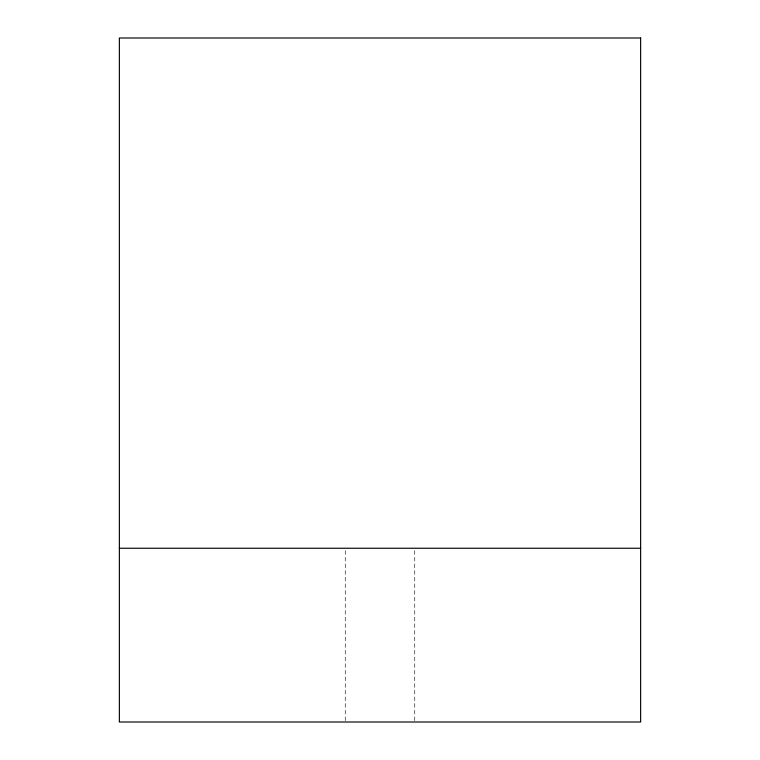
<?xml version="1.0" encoding="UTF-8"?>
<svg xmlns="http://www.w3.org/2000/svg" width="760" height="760" viewBox="0 0 760 760"><rect width="100%" height="100%" fill="white"/><g stroke="black" fill="none" stroke-linecap="round" stroke-linejoin="round"><path stroke-width="0.57" stroke-dasharray="3.8 2.85" d="M414.751 550.611L414.751 722M345.249 550.611L345.249 722"/><path stroke-width="1.14" d="M119.368 548.245L640.632 548.245M640.632 38L119.368 38L119.368 722L640.632 722L640.632 38"/></g></svg>
